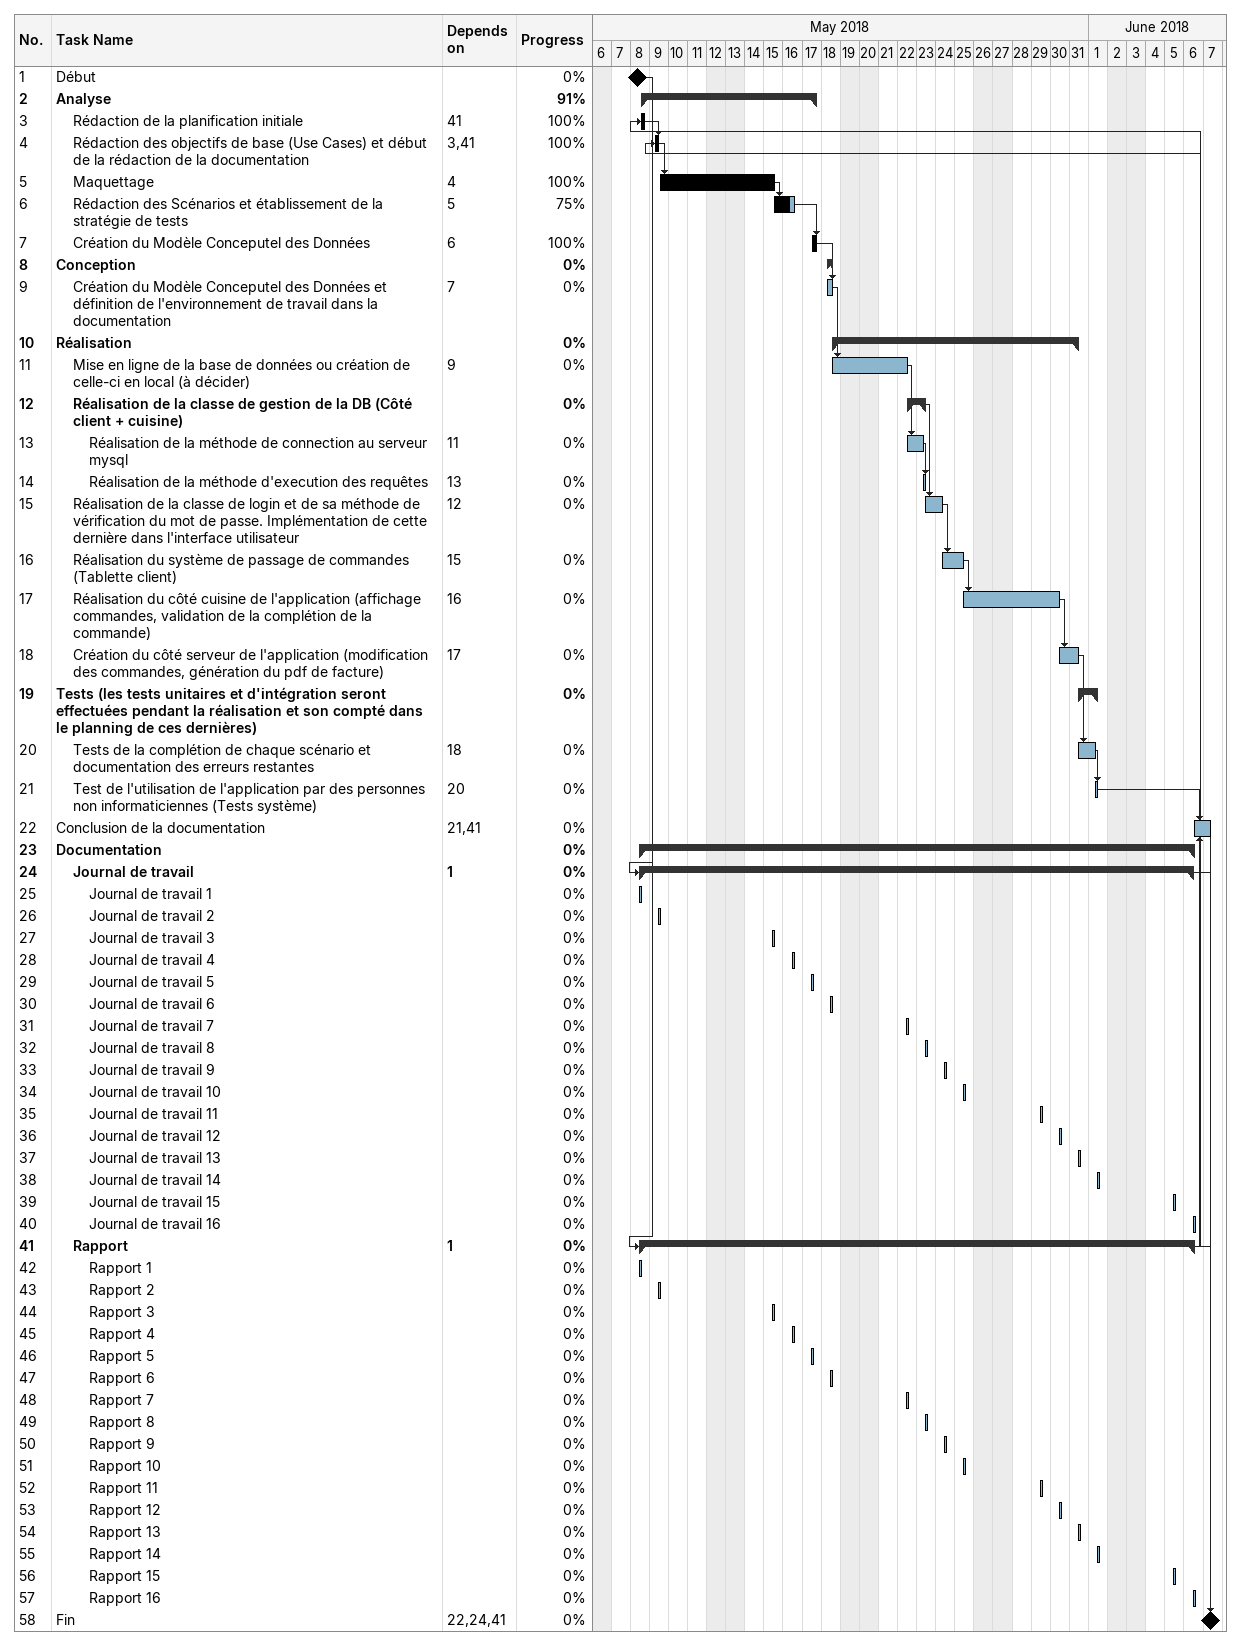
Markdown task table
| ID | Level | Task | Start | Finish | Predecessors | % complete |
|---|---|---|---|---|---|---|
| 1 | 1 | Début (milestone) | 2018-05-08 | 2018-05-08 |  | 0 |
| 2 | 1 | **Analyse** | 2018-05-08 | 2018-05-17 |  | 91 |
| 3 | 2 | Rédaction de la planification initiale | 2018-05-08 | 2018-05-08 | 41 | 100 |
| 4 | 2 | Rédaction des objectifs de base (Use Cases) et début de la rédaction de la documentation | 2018-05-09 | 2018-05-09 | 3, 41 | 100 |
| 5 | 2 | Maquettage | 2018-05-09 | 2018-05-15 | 4 | 100 |
| 6 | 2 | Rédaction des Scénarios et établissement de la stratégie de tests | 2018-05-15 | 2018-05-16 | 5 | 75 |
| 7 | 2 | Création du Modèle Conceputel des Données | 2018-05-17 | 2018-05-17 | 6 | 100 |
| 8 | 1 | **Conception** | 2018-05-18 | 2018-05-18 |  | 0 |
| 9 | 2 | Création du Modèle Conceputel des Données et définition de l'environnement de travail dans la documentation | 2018-05-18 | 2018-05-18 | 7 | 0 |
| 10 | 1 | **Réalisation** | 2018-05-18 | 2018-05-31 |  | 0 |
| 11 | 2 | Mise en ligne de la base de données ou création de celle-ci en local (à décider) | 2018-05-18 | 2018-05-22 | 9 | 0 |
| 12 | 2 | **Réalisation de la classe de gestion de la DB (Côté client + cuisine)** | 2018-05-22 | 2018-05-23 |  | 0 |
| 13 | 3 | Réalisation de la méthode de connection au serveur mysql | 2018-05-22 | 2018-05-23 | 11 | 0 |
| 14 | 3 | Réalisation de la méthode d'execution des requêtes | 2018-05-23 | 2018-05-23 | 13 | 0 |
| 15 | 2 | Réalisation de la classe de login et de sa méthode de vérification du mot de passe. Implémentation de cette dernière dans l'interface utilisateur | 2018-05-23 | 2018-05-24 | 12 | 0 |
| 16 | 2 | Réalisation du système de passage de commandes (Tablette client) | 2018-05-24 | 2018-05-25 | 15 | 0 |
| 17 | 2 | Réalisation du côté cuisine de l'application (affichage commandes, validation de la complétion de la commande) | 2018-05-25 | 2018-05-30 | 16 | 0 |
| 18 | 2 | Création du côté serveur de l'application (modification des commandes, génération du pdf de facture) | 2018-05-30 | 2018-05-31 | 17 | 0 |
| 19 | 1 | **Tests (les tests unitaires et d'intégration seront effectuées pendant la réalisation et son compté dans le planning de ces dernières)** | 2018-05-31 | 2018-06-01 |  | 0 |
| 20 | 2 | Tests de la complétion de chaque scénario et documentation des erreurs restantes | 2018-05-31 | 2018-06-01 | 18 | 0 |
| 21 | 2 | Test de l'utilisation de l'application par des personnes non informaticiennes (Tests système) | 2018-06-01 | 2018-06-01 | 20 | 0 |
| 22 | 1 | Conclusion de la documentation | 2018-06-06 | 2018-06-07 | 21, 41 | 0 |
| 23 | 1 | **Documentation** | 2018-05-08 | 2018-06-06 |  | 0 |
| 24 | 2 | **Journal de travail** | 2018-05-08 | 2018-06-06 | 1 | 0 |
| 25 | 3 | Journal de travail 1 | 2018-05-08 | 2018-05-08 |  | 0 |
| 26 | 3 | Journal de travail 2 | 2018-05-09 | 2018-05-09 |  | 0 |
| 27 | 3 | Journal de travail 3 | 2018-05-15 | 2018-05-15 |  | 0 |
| 28 | 3 | Journal de travail 4 | 2018-05-16 | 2018-05-16 |  | 0 |
| 29 | 3 | Journal de travail 5 | 2018-05-17 | 2018-05-17 |  | 0 |
| 30 | 3 | Journal de travail 6 | 2018-05-18 | 2018-05-18 |  | 0 |
| 31 | 3 | Journal de travail 7 | 2018-05-22 | 2018-05-22 |  | 0 |
| 32 | 3 | Journal de travail 8 | 2018-05-23 | 2018-05-23 |  | 0 |
| 33 | 3 | Journal de travail 9 | 2018-05-24 | 2018-05-24 |  | 0 |
| 34 | 3 | Journal de travail 10 | 2018-05-25 | 2018-05-25 |  | 0 |
| 35 | 3 | Journal de travail 11 | 2018-05-29 | 2018-05-29 |  | 0 |
| 36 | 3 | Journal de travail 12 | 2018-05-30 | 2018-05-30 |  | 0 |
| 37 | 3 | Journal de travail 13 | 2018-05-31 | 2018-05-31 |  | 0 |
| 38 | 3 | Journal de travail 14 | 2018-06-01 | 2018-06-01 |  | 0 |
| 39 | 3 | Journal de travail 15 | 2018-06-05 | 2018-06-05 |  | 0 |
| 40 | 3 | Journal de travail 16 | 2018-06-06 | 2018-06-06 |  | 0 |
| 41 | 2 | **Rapport** | 2018-05-08 | 2018-06-06 | 1 | 0 |
| 42 | 3 | Rapport 1 | 2018-05-08 | 2018-05-08 |  | 0 |
| 43 | 3 | Rapport 2 | 2018-05-09 | 2018-05-09 |  | 0 |
| 44 | 3 | Rapport 3 | 2018-05-15 | 2018-05-15 |  | 0 |
| 45 | 3 | Rapport 4 | 2018-05-16 | 2018-05-16 |  | 0 |
| 46 | 3 | Rapport 5 | 2018-05-17 | 2018-05-17 |  | 0 |
| 47 | 3 | Rapport 6 | 2018-05-18 | 2018-05-18 |  | 0 |
| 48 | 3 | Rapport 7 | 2018-05-22 | 2018-05-22 |  | 0 |
| 49 | 3 | Rapport 8 | 2018-05-23 | 2018-05-23 |  | 0 |
| 50 | 3 | Rapport 9 | 2018-05-24 | 2018-05-24 |  | 0 |
| 51 | 3 | Rapport 10 | 2018-05-25 | 2018-05-25 |  | 0 |
| 52 | 3 | Rapport 11 | 2018-05-29 | 2018-05-29 |  | 0 |
| 53 | 3 | Rapport 12 | 2018-05-30 | 2018-05-30 |  | 0 |
| 54 | 3 | Rapport 13 | 2018-05-31 | 2018-05-31 |  | 0 |
| 55 | 3 | Rapport 14 | 2018-06-01 | 2018-06-01 |  | 0 |
| 56 | 3 | Rapport 15 | 2018-06-05 | 2018-06-05 |  | 0 |
| 57 | 3 | Rapport 16 | 2018-06-06 | 2018-06-06 |  | 0 |
| 58 | 1 | Fin (milestone) | 2018-06-07 | 2018-06-07 | 22, 24, 41 | 0 |
